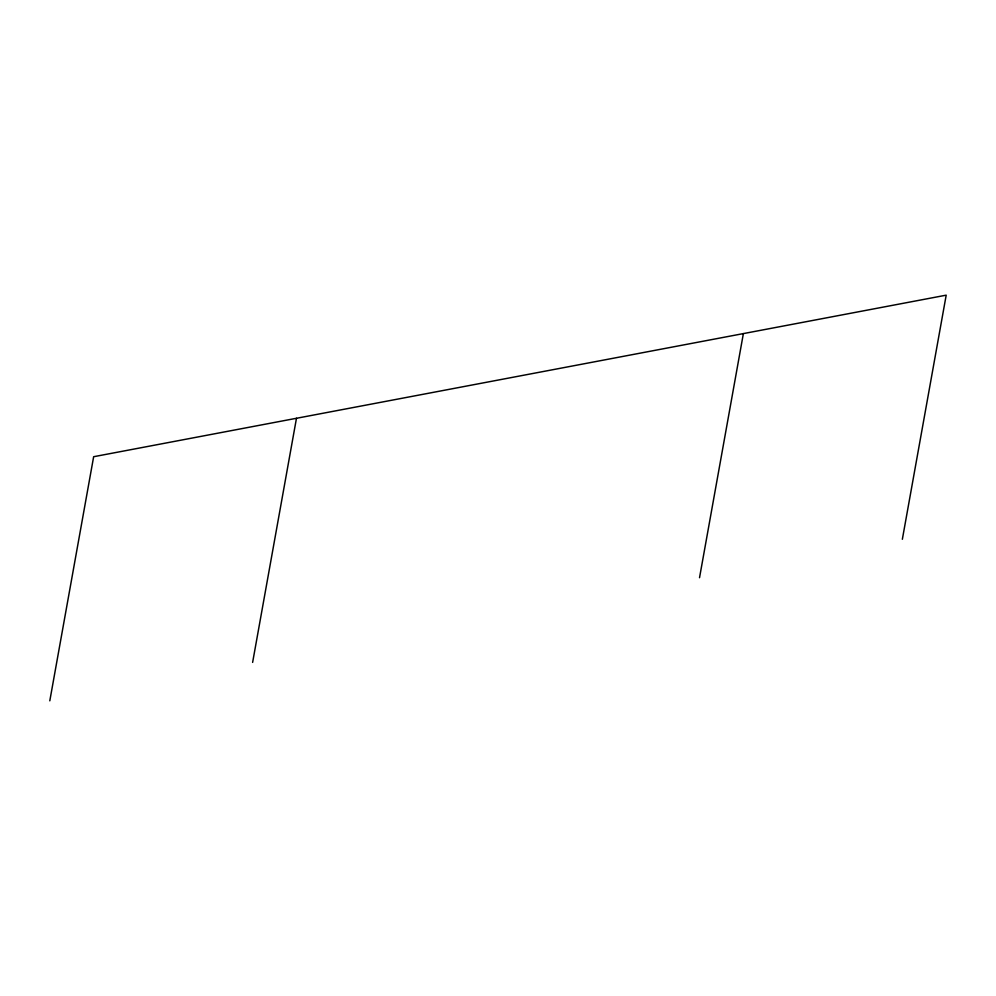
<?xml version="1.0" encoding="UTF-8"?>
<svg xmlns="http://www.w3.org/2000/svg" width="996" height="996" viewBox="0 0 996 996"><rect width="100%" height="100%" fill="white"/><g stroke="black" fill="none" stroke-linecap="round" stroke-linejoin="round"><path stroke-width="1.49" d="M49.8 700.835L93.649 456.716L946.2 295.165L902.351 539.284M252.623 662.402L296.472 418.283M699.528 577.717L743.377 333.598"/></g></svg>
